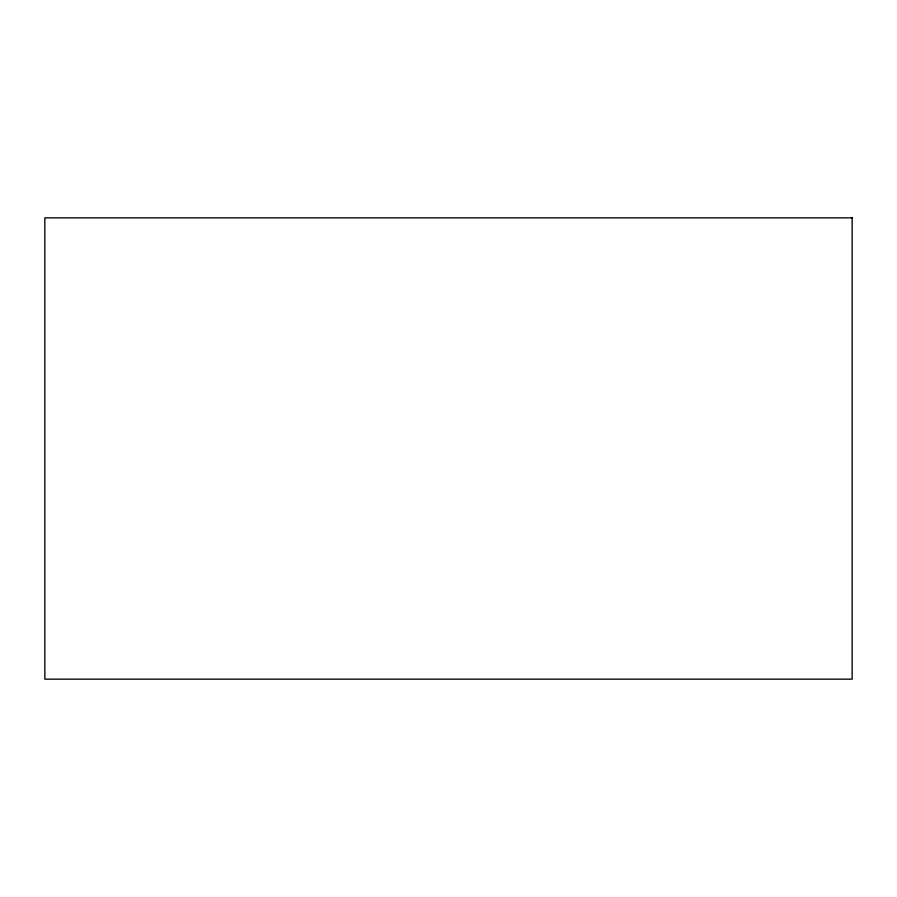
<?xml version="1.0" encoding="UTF-8"?>
<svg xmlns="http://www.w3.org/2000/svg" width="897" height="897" viewBox="0 0 897 897"><rect width="100%" height="100%" fill="white"/><g stroke="black" fill="none" stroke-linecap="round" stroke-linejoin="round"><path stroke-width="1.35" d="M852.15 217.848L44.85 217.848L44.85 679.152L852.15 679.152L852.15 217.848"/></g></svg>
